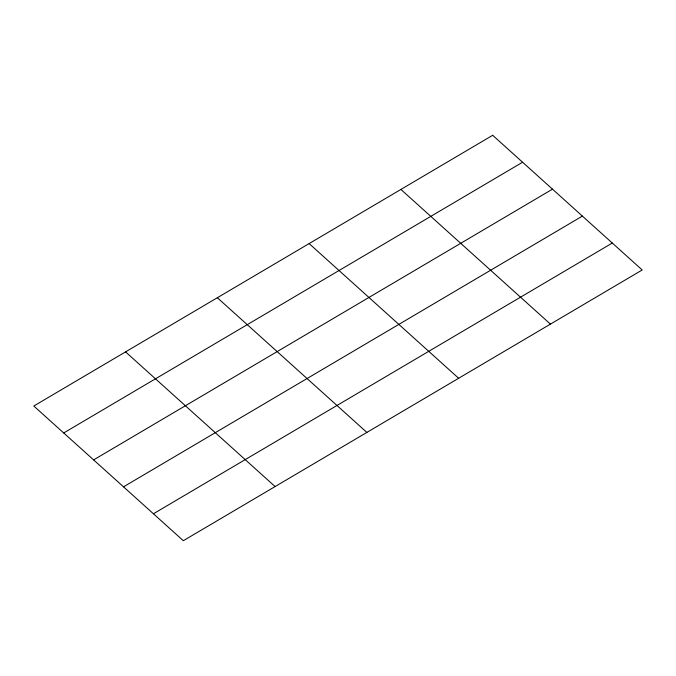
<?xml version="1.0" encoding="UTF-8"?>
<svg xmlns="http://www.w3.org/2000/svg" width="676" height="676" viewBox="0 0 676 676"><rect width="100%" height="100%" fill="white"/><g stroke="black" fill="none" stroke-linecap="round" stroke-linejoin="round"><path stroke-width="1.01" d="M63.705 432.961L522.582 162.223M93.609 459.9L552.486 189.162M123.514 486.838L582.391 216.1M153.418 513.777L612.295 243.039M400.902 189.441L550.425 324.117M309.126 243.588L458.649 378.264M217.351 297.736L366.874 432.412M125.575 351.883L275.098 486.559M492.677 135.293L33.8 406.022L183.323 540.707L642.2 269.977L492.677 135.293"/></g></svg>
